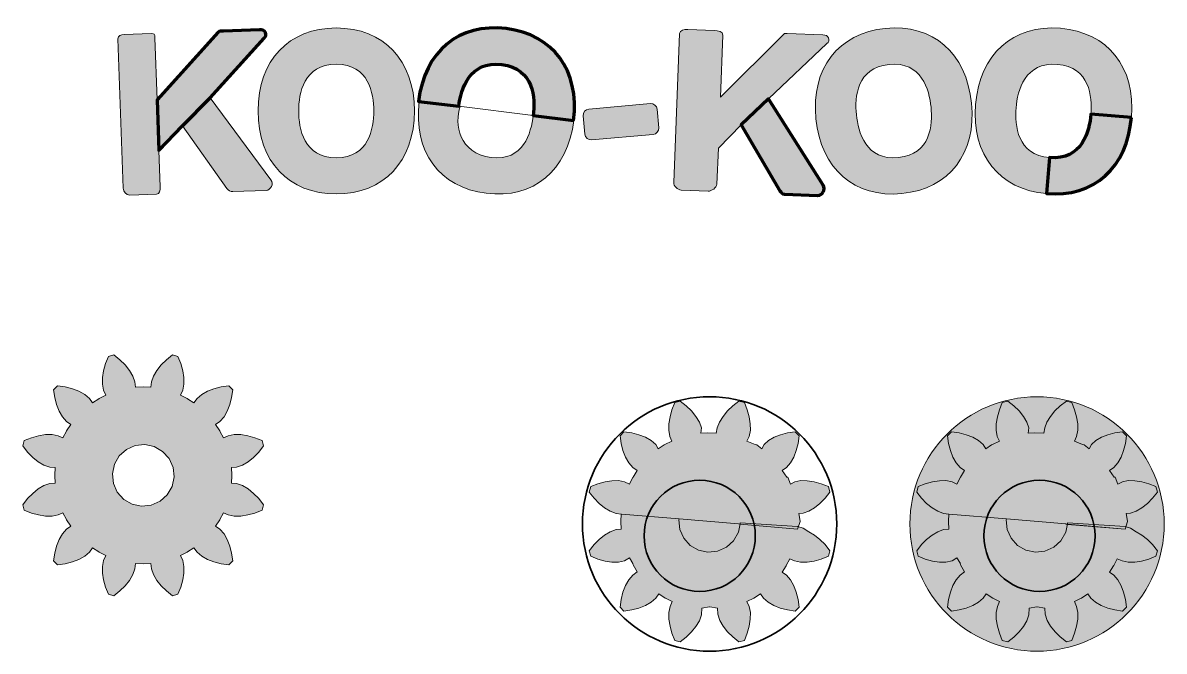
# Model space of a CAD drawing. Header units: inches. Extents: x -593 to 1685, y -710 to 625.
# Drawn here: x -3.8 to 61.4, y -28.3 to 7.6 of the extents above; entities that cross this region are included whole.
import ezdxf

# ---------------------------------------------------------------- set-up
doc = ezdxf.new("R2010")
doc.units = ezdxf.units.IN
doc.header["$MEASUREMENT"] = 0
doc.layers.add('Layer 1', color=7, linetype='Continuous')

msp = doc.modelspace()

# ---------------------------------------------------------------- hatches: boundary and pattern name
at = {"layer": 'Layer 1', "true_color": 0x4d4d4d}
h = msp.add_hatch(color=251, dxfattribs=at)
h.dxf.hatch_style = 2
edge = h.paths.add_edge_path()
edge.add_spline(control_points=[(9.969, 6.703), (9.969, 6.703), (6.879, 3.313), (6.879, 3.313), (6.879, 3.313), (5.299, 1.707), (5.299, 1.707), (5.299, 1.707), (3.955, 0.293), (3.955, 0.293), (3.955, 0.293), (3.856, 3.189), (3.856, 3.189), (3.856, 3.189), (7.331, 7.045), (7.331, 7.045), (7.394, 7.119), (7.553, 7.112), (7.652, 7.116), (7.652, 7.116), (9.701, 7.183), (9.701, 7.183), (9.842, 7.19), (9.973, 7.161), (10.033, 7.034), (10.089, 6.904), (10.065, 6.809), (9.969, 6.703)], knot_values=[0, 0, 0, 0, 1, 1, 1, 2, 2, 2, 3, 3, 3, 4, 4, 4, 5, 5, 5, 6, 6, 6, 7, 7, 7, 8, 8, 8, 9, 9, 9, 9], degree=3, periodic=1)
at = {"layer": 'Layer 1', "true_color": 0xffffff}
h = msp.add_hatch(color=7, dxfattribs=at)
h.dxf.hatch_style = 2
edge = h.paths.add_edge_path()
edge.add_spline(control_points=[(14.081, 7.291), (11.369, 7.291), (9.617, 5.432), (9.617, 2.555), (9.617, -0.322), (11.369, -2.181), (14.081, -2.181), (16.793, -2.181), (18.546, -0.322), (18.546, 2.555), (18.546, 5.432), (16.793, 7.291), (14.081, 7.291)], knot_values=[0, 0, 0, 0, 1, 1, 1, 2, 2, 2, 3, 3, 3, 4, 4, 4, 4], degree=3, periodic=1)
edge = h.paths.add_edge_path()
edge.add_spline(control_points=[(14.081, -0.119), (12.216, -0.119), (11.938, 1.557), (11.938, 2.555), (11.938, 3.552), (12.216, 5.223), (14.081, 5.223), (15.946, 5.223), (16.225, 3.552), (16.225, 2.555), (16.225, 1.557), (15.946, -0.119), (14.081, -0.119)], knot_values=[0, 0, 0, 0, 1, 1, 1, 2, 2, 2, 3, 3, 3, 4, 4, 4, 4], degree=3, periodic=1)
at = {"layer": 'Layer 1', "true_color": 0x4d4d4d}
h = msp.add_hatch(color=251, dxfattribs=at)
h.dxf.hatch_style = 2
edge = h.paths.add_edge_path()
edge.add_spline(control_points=[(27.637, 2.011), (27.637, 2.011), (25.333, 2.293), (25.333, 2.293), (25.453, 3.284), (25.382, 4.974), (23.53, 5.203), (21.685, 5.429), (21.198, 3.81), (21.078, 2.819), (21.078, 2.819), (18.775, 3.101), (18.775, 3.101), (19.124, 5.955), (21.093, 7.585), (23.784, 7.257), (26.476, 6.925), (27.989, 4.865), (27.637, 2.011)], knot_values=[0, 0, 0, 0, 1, 1, 1, 2, 2, 2, 3, 3, 3, 4, 4, 4, 5, 5, 5, 6, 6, 6, 6], degree=3, periodic=1)
at = {"layer": 'Layer 1', "true_color": 0xffffff}
h = msp.add_hatch(color=7, dxfattribs=at)
h.dxf.hatch_style = 2
edge = h.paths.add_edge_path()
edge.add_spline(control_points=[(42.104, 6.396), (42.104, 6.396), (38.774, 3.246), (38.774, 3.246), (38.774, 3.246), (37.211, 1.757), (37.211, 1.757), (37.211, 1.757), (35.902, 0.438), (35.902, 0.438), (35.902, 0.438), (35.818, -1.63), (35.818, -1.63), (35.81, -1.827), (35.507, -2.028), (35.313, -2.021), (35.313, -2.021), (33.782, -1.958), (33.782, -1.958), (33.588, -1.951), (33.341, -1.729), (33.352, -1.531), (33.352, -1.531), (33.69, 6.981), (33.69, 6.981), (33.697, 7.175), (33.955, 7.214), (34.149, 7.204), (34.149, 7.204), (35.68, 7.144), (35.68, 7.144), (35.874, 7.137), (36.167, 7.077), (36.16, 6.883), (36.16, 6.883), (36.015, 3.337), (36.015, 3.337), (36.015, 3.337), (39.631, 6.929), (39.631, 6.929), (39.702, 6.999), (39.726, 6.981), (39.825, 6.978), (39.825, 6.978), (41.871, 6.897), (41.871, 6.897), (42.016, 6.89), (42.143, 6.855), (42.192, 6.724), (42.242, 6.59), (42.21, 6.495), (42.104, 6.396)], knot_values=[0, 0, 0, 0, 1, 1, 1, 2, 2, 2, 3, 3, 3, 4, 4, 4, 5, 5, 5, 6, 6, 6, 7, 7, 7, 8, 8, 8, 9, 9, 9, 10, 10, 10, 11, 11, 11, 12, 12, 12, 13, 13, 13, 14, 14, 14, 15, 15, 15, 16, 16, 16, 17, 17, 17, 17], degree=3, periodic=1)
h = msp.add_hatch(color=7, dxfattribs=at)
h.dxf.hatch_style = 2
edge = h.paths.add_edge_path()
edge.add_spline(control_points=[(45.444, 7.268), (42.745, 6.998), (41.186, 4.974), (41.472, 2.111), (41.758, -0.751), (43.687, -2.427), (46.385, -2.157), (49.084, -1.888), (50.643, 0.136), (50.357, 2.999), (50.071, 5.862), (48.142, 7.538), (45.444, 7.268)], knot_values=[0, 0, 0, 0, 1, 1, 1, 2, 2, 2, 3, 3, 3, 4, 4, 4, 4], degree=3, periodic=1)
edge = h.paths.add_edge_path()
edge.add_spline(control_points=[(46.18, -0.105), (44.325, -0.291), (43.881, 1.349), (43.782, 2.342), (43.683, 3.333), (43.794, 5.024), (45.649, 5.21), (47.505, 5.395), (47.948, 3.76), (48.047, 2.768), (48.146, 1.775), (48.036, 0.08), (46.18, -0.105)], knot_values=[0, 0, 0, 0, 1, 1, 1, 2, 2, 2, 3, 3, 3, 4, 4, 4, 4], degree=3, periodic=1)
h = msp.add_hatch(color=7, dxfattribs=at)
h.dxf.hatch_style = 2
edge = h.paths.add_edge_path()
edge.add_spline(control_points=[(55.432, 7.274), (52.73, 7.5), (50.828, 5.793), (50.588, 2.928), (50.348, 0.06), (51.943, -1.937), (54.645, -2.162), (54.645, -2.162), (54.815, -0.109), (54.815, -0.109), (52.959, 0.046), (52.822, 1.739), (52.903, 2.734), (52.987, 3.725), (53.403, 5.369), (55.263, 5.214), (57.118, 5.059), (57.256, 3.369), (57.175, 2.378), (57.175, 2.378), (59.489, 2.184), (59.489, 2.184), (59.729, 5.052), (58.134, 7.048), (55.432, 7.274)], knot_values=[0, 0, 0, 0, 1, 1, 1, 2, 2, 2, 3, 3, 3, 4, 4, 4, 5, 5, 5, 6, 6, 6, 7, 7, 7, 8, 8, 8, 8], degree=3, periodic=1)
h = msp.add_hatch(color=7, dxfattribs=at)
h.dxf.hatch_style = 2
edge = h.paths.add_edge_path()
edge.add_spline(control_points=[(3.955, 0.293), (3.955, 0.293), (4.025, -1.778), (4.025, -1.778), (4.032, -1.972), (4.015, -2.187), (3.821, -2.194), (3.821, -2.194), (2.29, -2.247), (2.29, -2.247), (2.095, -2.254), (1.916, -2.046), (1.909, -1.849), (1.909, -1.849), (1.619, 6.664), (1.619, 6.664), (1.612, 6.858), (1.781, 6.914), (1.976, 6.922), (1.976, 6.922), (3.507, 6.971), (3.507, 6.971), (3.701, 6.978), (3.729, 6.932), (3.732, 6.734), (3.732, 6.734), (3.856, 3.189), (3.856, 3.189), (3.856, 3.189), (3.955, 0.293), (3.955, 0.293)], knot_values=[0, 0, 0, 0, 1, 1, 1, 2, 2, 2, 3, 3, 3, 4, 4, 4, 5, 5, 5, 6, 6, 6, 7, 7, 7, 8, 8, 8, 9, 9, 9, 10, 10, 10, 10], degree=3, periodic=1)
h = msp.add_hatch(color=7, dxfattribs=at)
h.dxf.hatch_style = 2
edge = h.paths.add_edge_path()
edge.add_spline(control_points=[(10.386, -1.753), (10.326, -1.873), (10.209, -1.976), (10.079, -1.983), (10.079, -1.983), (8.174, -2.046), (8.174, -2.046), (8.057, -2.05), (7.909, -1.969), (7.842, -1.87), (7.842, -1.87), (5.299, 1.707), (5.299, 1.707), (5.299, 1.707), (6.879, 3.313), (6.879, 3.313), (6.879, 3.313), (10.35, -1.376), (10.35, -1.376), (10.428, -1.482), (10.442, -1.637), (10.386, -1.753)], knot_values=[0, 0, 0, 0, 1, 1, 1, 2, 2, 2, 3, 3, 3, 4, 4, 4, 5, 5, 5, 6, 6, 6, 7, 7, 7, 7], degree=3, periodic=1)
h = msp.add_hatch(color=7, dxfattribs=at)
h.dxf.hatch_style = 2
edge = h.paths.add_edge_path()
edge.add_spline(control_points=[(25.333, 2.293), (25.209, 1.302), (24.774, -0.325), (22.925, -0.099), (21.073, 0.131), (20.814, 1.824), (21.167, 2.815), (21.167, 2.815), (21.167, 2.819), (21.167, 2.819), (21.167, 2.819), (18.819, 3.101), (18.819, 3.101), (18.47, 0.243), (19.957, -1.813), (22.649, -2.145), (25.341, -2.477), (27.298, -0.843), (27.648, 2.011), (27.648, 2.011), (25.333, 2.293), (25.333, 2.293)], knot_values=[0, 0, 0, 0, 1, 1, 1, 2, 2, 2, 3, 3, 3, 4, 4, 4, 5, 5, 5, 6, 6, 6, 7, 7, 7, 7], degree=3, periodic=1)
h = msp.add_hatch(color=7, dxfattribs=at)
h.dxf.hatch_style = 2
edge = h.paths.add_edge_path()
edge.add_spline(control_points=[(32.4, 2.655), (32.383, 2.849), (32.212, 2.992), (32.018, 2.975), (32.018, 2.975), (28.504, 2.663), (28.504, 2.663), (28.31, 2.645), (28.166, 2.474), (28.184, 2.28), (28.184, 2.28), (28.277, 1.226), (28.277, 1.226), (28.295, 1.031), (28.466, 0.888), (28.66, 0.906), (28.66, 0.906), (32.174, 1.218), (32.174, 1.218), (32.368, 1.235), (32.511, 1.406), (32.494, 1.601), (32.494, 1.601), (32.4, 2.655), (32.4, 2.655)], knot_values=[0, 0, 0, 0, 1, 1, 1, 2, 2, 2, 3, 3, 3, 4, 4, 4, 5, 5, 5, 6, 6, 6, 7, 7, 7, 8, 8, 8, 8], degree=3, periodic=1)
at = {"layer": 'Layer 1', "true_color": 0x4d4d4d}
h = msp.add_hatch(color=251, dxfattribs=at)
h.dxf.hatch_style = 2
edge = h.paths.add_edge_path()
edge.add_spline(control_points=[(41.892, -2.067), (41.829, -2.18), (41.702, -2.275), (41.571, -2.272), (41.571, -2.272), (39.67, -2.194), (39.67, -2.194), (39.55, -2.191), (39.476, -2.099), (39.416, -1.997), (39.416, -1.997), (37.211, 1.757), (37.211, 1.757), (37.211, 1.757), (38.774, 3.246), (38.774, 3.246), (38.774, 3.246), (41.885, -1.686), (41.885, -1.686), (41.956, -1.799), (41.96, -1.954), (41.892, -2.067)], knot_values=[0, 0, 0, 0, 1, 1, 1, 2, 2, 2, 3, 3, 3, 4, 4, 4, 5, 5, 5, 6, 6, 6, 7, 7, 7, 7], degree=3, periodic=1)
h = msp.add_hatch(color=251, dxfattribs=at)
h.dxf.hatch_style = 2
edge = h.paths.add_edge_path()
edge.add_spline(control_points=[(59.489, 2.184), (59.249, -0.684), (57.347, -2.392), (54.645, -2.162), (54.645, -2.162), (54.815, -0.109), (54.815, -0.109), (56.674, -0.265), (57.09, 1.383), (57.175, 2.378), (57.175, 2.378), (59.489, 2.184), (59.489, 2.184)], knot_values=[0, 0, 0, 0, 1, 1, 1, 2, 2, 2, 3, 3, 3, 4, 4, 4, 4], degree=3, periodic=1)
at = {"layer": 'Layer 1', "true_color": 0x0000ff}
h = msp.add_hatch(color=5, dxfattribs=at)
h.dxf.hatch_style = 2
h.paths.add_polyline_path([(5.043, -25.034), (5.206, -24.622), (5.32, -24.216), (5.381, -23.822), (5.386, -23.445), (5.317, -23.098), (5.191, -22.825), (5.578, -22.623), (5.578, -22.624), (5.591, -22.617), (5.591, -22.616), (5.959, -22.382), (6.131, -22.628), (6.398, -22.86), (6.727, -23.045), (7.099, -23.189), (7.507, -23.294), (7.946, -23.358), (8.172, -23.132), (8.108, -22.693), (8.003, -22.285), (7.858, -21.913), (7.674, -21.585), (7.442, -21.318), (7.196, -21.145), (7.43, -20.777), (7.431, -20.777), (7.437, -20.764), (7.437, -20.764), (7.639, -20.377), (7.911, -20.504), (8.259, -20.572), (8.636, -20.567), (9.03, -20.506), (9.436, -20.393), (9.848, -20.229), (9.931, -19.92), (9.656, -19.572), (9.361, -19.271), (9.05, -19.021), (8.726, -18.829), (8.391, -18.714), (8.091, -18.688), (8.111, -18.251), (8.111, -18.251), (8.111, -18.237), (8.111, -18.237), (8.091, -17.8), (8.391, -17.774), (8.726, -17.659), (9.05, -17.467), (9.361, -17.217), (9.656, -16.916), (9.931, -16.568), (9.848, -16.259), (9.436, -16.095), (9.03, -15.982), (8.636, -15.921), (8.259, -15.917), (7.911, -15.984), (7.639, -16.111), (7.437, -15.724), (7.437, -15.724), (7.431, -15.711), (7.43, -15.711), (7.196, -15.343), (7.442, -15.17), (7.674, -14.903), (7.858, -14.575), (8.003, -14.203), (8.108, -13.795), (8.172, -13.356), (7.946, -13.13), (7.507, -13.194), (7.099, -13.299), (6.727, -13.444), (6.398, -13.628), (6.131, -13.86), (5.959, -14.106), (5.591, -13.872), (5.591, -13.872), (5.578, -13.864), (5.578, -13.865), (5.191, -13.663), (5.317, -13.39), (5.386, -13.043), (5.381, -12.666), (5.32, -12.272), (5.206, -11.866), (5.043, -11.454), (4.734, -11.371), (4.386, -11.646), (4.085, -11.941), (3.835, -12.252), (3.643, -12.576), (3.528, -12.911), (3.501, -13.21), (3.065, -13.191), (3.065, -13.191), (3.05, -13.191), (3.05, -13.191), (2.614, -13.21), (2.588, -12.911), (2.473, -12.576), (2.28, -12.252), (2.031, -11.941), (1.73, -11.646), (1.382, -11.371), (1.073, -11.454), (0.909, -11.866), (0.796, -12.272), (0.735, -12.666), (0.731, -13.043), (0.798, -13.39), (0.925, -13.663), (0.538, -13.865), (0.538, -13.864), (0.525, -13.872), (0.525, -13.872), (0.157, -14.106), (-0.016, -13.86), (-0.283, -13.628), (-0.611, -13.444), (-0.983, -13.299), (-1.391, -13.194), (-1.83, -13.13), (-2.057, -13.356), (-1.992, -13.795), (-1.887, -14.203), (-1.743, -14.575), (-1.558, -14.903), (-1.326, -15.17), (-1.08, -15.343), (-1.314, -15.711), (-1.314, -15.711), (-1.322, -15.724), (-1.321, -15.724), (-1.523, -16.111), (-1.796, -15.984), (-2.143, -15.917), (-2.52, -15.921), (-2.914, -15.982), (-3.32, -16.095), (-3.732, -16.259), (-3.815, -16.568), (-3.54, -16.916), (-3.245, -17.217), (-2.934, -17.467), (-2.61, -17.659), (-2.276, -17.774), (-1.976, -17.8), (-1.995, -18.237), (-1.995, -18.237), (-1.995, -18.251), (-1.995, -18.251), (-1.976, -18.688), (-2.276, -18.714), (-2.61, -18.829), (-2.934, -19.021), (-3.245, -19.271), (-3.54, -19.572), (-3.815, -19.92), (-3.732, -20.229), (-3.32, -20.393), (-2.914, -20.506), (-2.52, -20.567), (-2.143, -20.572), (-1.796, -20.504), (-1.523, -20.377), (-1.321, -20.764), (-1.322, -20.764), (-1.314, -20.777), (-1.314, -20.777), (-1.08, -21.145), (-1.326, -21.318), (-1.558, -21.585), (-1.743, -21.913), (-1.887, -22.285), (-1.992, -22.693), (-2.057, -23.132), (-1.83, -23.358), (-1.391, -23.294), (-0.983, -23.189), (-0.611, -23.045), (-0.283, -22.86), (-0.016, -22.628), (0.157, -22.382), (0.525, -22.616), (0.525, -22.617), (0.538, -22.624), (0.538, -22.623), (0.925, -22.825), (0.798, -23.098), (0.731, -23.445), (0.735, -23.822), (0.796, -24.216), (0.909, -24.622), (1.073, -25.034), (1.382, -25.117), (1.73, -24.842), (2.031, -24.547), (2.28, -24.236), (2.473, -23.912), (2.588, -23.577), (2.614, -23.278), (3.05, -23.297), (3.05, -23.297), (3.065, -23.297), (3.065, -23.297), (3.501, -23.278), (3.528, -23.577), (3.643, -23.912), (3.835, -24.236), (4.085, -24.547), (4.386, -24.842), (4.734, -25.117)])
h.paths.add_polyline_path([(2.426, -19.891), (1.948, -19.615), (1.579, -19.205), (1.354, -18.7), (1.296, -18.152), (1.411, -17.612), (1.687, -17.134), (2.097, -16.765), (2.601, -16.54), (3.15, -16.483), (3.69, -16.597), (4.168, -16.873), (4.537, -17.283), (4.762, -17.788), (4.819, -18.336), (4.705, -18.876), (4.428, -19.354), (4.019, -19.723), (3.514, -19.948), (2.966, -20.005)])
at = {"layer": 'Layer 1', "true_color": 0xb3b3b3}
h = msp.add_hatch(color=253, dxfattribs=at)
h.dxf.hatch_style = 2
h.paths.add_polyline_path([(42.273, -19.198), (41.998, -19.544), (41.702, -19.847), (41.391, -20.094), (41.07, -20.288), (40.735, -20.405), (40.495, -20.429), (40.569, -20.867), (40.569, -20.881), (40.428, -21.318), (37.147, -21.029), (37.042, -21.019), (33.659, -20.719), (33.655, -20.733), (30.367, -20.461), (30.36, -20.461), (30.067, -20.419), (29.732, -20.295), (29.408, -20.098), (29.097, -19.851), (28.804, -19.544), (28.529, -19.198), (28.61, -18.888), (29.023, -18.725), (29.429, -18.612), (29.824, -18.549), (30.201, -18.545), (30.547, -18.612), (30.819, -18.74), (31.023, -18.355), (31.02, -18.352), (31.03, -18.341), (31.263, -17.974), (31.016, -17.801), (30.783, -17.533), (30.6, -17.205), (30.455, -16.831), (30.35, -16.425), (30.286, -15.984), (30.512, -15.759), (30.953, -15.822), (31.358, -15.928), (31.732, -16.073), (32.06, -16.256), (32.328, -16.489), (32.47, -16.736), (32.808, -16.503), (32.808, -16.499), (32.851, -16.492), (33.253, -16.291), (33.133, -16.02), (33.069, -15.674), (33.073, -15.296), (33.14, -14.901), (33.253, -14.496), (33.415, -14.083), (33.725, -14.002), (34.071, -14.277), (34.375, -14.57), (34.621, -14.88), (34.816, -15.205), (34.932, -15.54), (34.897, -15.84), (35.278, -15.822), (35.782, -15.84), (35.839, -15.54), (35.969, -15.205), (36.17, -14.88), (36.424, -14.57), (36.724, -14.277), (37.077, -14.002), (37.388, -14.083), (37.55, -14.496), (37.662, -14.901), (37.722, -15.296), (37.73, -15.674), (37.659, -16.02), (37.532, -16.291), (38.001, -16.492), (38.1, -16.499), (38.1, -16.503), (38.382, -16.736), (38.516, -16.489), (38.763, -16.256), (39.081, -16.073), (39.444, -15.928), (39.853, -15.822), (40.291, -15.759), (40.516, -15.984), (40.45, -16.425), (40.347, -16.831), (40.203, -17.205), (40.015, -17.533), (39.786, -17.801), (39.539, -17.974), (39.815, -18.341), (39.864, -18.352), (39.864, -18.355), (40.023, -18.74), (40.277, -18.612), (40.612, -18.545), (40.982, -18.549), (41.377, -18.612), (41.779, -18.725), (42.192, -18.888)])
at = {"layer": 'Layer 1', "true_color": 0x999999}
h = msp.add_hatch(color=253, dxfattribs=at)
h.dxf.hatch_style = 2
edge = h.paths.add_edge_path()
edge.add_spline(control_points=[(61.359, -21.019), (61.359, -17.009), (58.108, -13.758), (54.098, -13.758), (50.089, -13.758), (46.838, -17.009), (46.838, -21.019), (46.838, -25.028), (50.089, -28.279), (54.098, -28.279), (58.108, -28.279), (61.359, -25.028), (61.359, -21.019)], knot_values=[0, 0, 0, 0, 1, 1, 1, 2, 2, 2, 3, 3, 3, 4, 4, 4, 4], degree=3, periodic=1)
at = {"layer": 'Layer 1', "true_color": 0xb3b3b3}
h = msp.add_hatch(color=253, dxfattribs=at)
h.dxf.hatch_style = 2
h.paths.add_polyline_path([(60.971, -19.198), (60.695, -19.544), (60.399, -19.847), (60.089, -20.094), (59.768, -20.288), (59.432, -20.405), (59.193, -20.429), (59.267, -20.867), (59.267, -20.881), (59.125, -21.318), (55.845, -21.029), (55.739, -21.019), (52.356, -20.719), (52.352, -20.733), (49.064, -20.461), (49.057, -20.461), (48.765, -20.419), (48.429, -20.295), (48.105, -20.098), (47.794, -19.851), (47.502, -19.544), (47.226, -19.198), (47.307, -18.888), (47.72, -18.725), (48.126, -18.612), (48.521, -18.549), (48.899, -18.545), (49.244, -18.612), (49.516, -18.74), (49.721, -18.355), (49.717, -18.352), (49.728, -18.341), (49.96, -17.974), (49.713, -17.801), (49.481, -17.533), (49.297, -17.205), (49.153, -16.831), (49.047, -16.425), (48.983, -15.984), (49.209, -15.759), (49.65, -15.822), (50.056, -15.928), (50.43, -16.073), (50.758, -16.256), (51.026, -16.489), (51.167, -16.736), (51.506, -16.503), (51.506, -16.499), (51.548, -16.492), (51.95, -16.291), (51.83, -16.02), (51.767, -15.674), (51.77, -15.296), (51.837, -14.901), (51.95, -14.496), (52.112, -14.083), (52.423, -14.002), (52.769, -14.277), (53.072, -14.57), (53.319, -14.88), (53.513, -15.205), (53.629, -15.54), (53.594, -15.84), (53.975, -15.822), (54.479, -15.84), (54.536, -15.54), (54.666, -15.205), (54.868, -14.88), (55.122, -14.57), (55.421, -14.277), (55.774, -14.002), (56.085, -14.083), (56.247, -14.496), (56.36, -14.901), (56.42, -15.296), (56.427, -15.674), (56.356, -16.02), (56.229, -16.291), (56.698, -16.492), (56.797, -16.499), (56.797, -16.503), (57.079, -16.736), (57.213, -16.489), (57.46, -16.256), (57.778, -16.073), (58.141, -15.928), (58.55, -15.822), (58.988, -15.759), (59.214, -15.984), (59.147, -16.425), (59.044, -16.831), (58.9, -17.205), (58.713, -17.533), (58.484, -17.801), (58.237, -17.974), (58.512, -18.341), (58.561, -18.352), (58.561, -18.355), (58.72, -18.74), (58.974, -18.612), (59.309, -18.545), (59.679, -18.549), (60.075, -18.612), (60.477, -18.725), (60.889, -18.888)])
at = {"layer": 'Layer 1', "true_color": 0x00ff00}
h = msp.add_hatch(color=3, dxfattribs=at)
h.dxf.hatch_style = 2
edge = h.paths.add_edge_path()
edge.add_spline(control_points=[(38.012, -21.696), (38.012, -19.942), (36.59, -18.521), (34.837, -18.521), (33.083, -18.521), (31.662, -19.942), (31.662, -21.696), (31.662, -23.449), (33.083, -24.871), (34.837, -24.871), (36.59, -24.871), (38.012, -23.449), (38.012, -21.696)], knot_values=[0, 0, 0, 0, 1, 1, 1, 2, 2, 2, 3, 3, 3, 4, 4, 4, 4], degree=3, periodic=1)
at = {"layer": 'Layer 1', "true_color": 0x333333}
h = msp.add_hatch(color=250, dxfattribs=at)
h.dxf.hatch_style = 2
edge = h.paths.add_edge_path()
edge.add_spline(control_points=[(57.415, -21.696), (57.415, -19.942), (55.993, -18.521), (54.24, -18.521), (52.486, -18.521), (51.065, -19.942), (51.065, -21.696), (51.065, -23.449), (52.486, -24.871), (54.24, -24.871), (55.993, -24.871), (57.415, -23.449), (57.415, -21.696)], knot_values=[0, 0, 0, 0, 1, 1, 1, 2, 2, 2, 3, 3, 3, 4, 4, 4, 4], degree=3, periodic=1)
at = {"layer": 'Layer 1', "true_color": 0x808080}
h = msp.add_hatch(color=8, dxfattribs=at)
h.dxf.hatch_style = 2
h.paths.add_polyline_path([(41.998, -22.2), (41.702, -21.9), (41.391, -21.65), (41.07, -21.459), (40.735, -21.267), (40.435, -21.167), (40.428, -21.167), (37.147, -20.953), (37.144, -21.002), (37.049, -21.486), (36.77, -21.972), (36.361, -22.347), (35.856, -22.575), (35.309, -22.633), (34.77, -22.521), (34.29, -22.242), (33.923, -21.833), (33.697, -21.329), (33.641, -20.782), (33.655, -20.733), (30.367, -20.461), (30.36, -20.461), (30.339, -20.867), (30.339, -20.881), (30.36, -21.318), (30.064, -21.343), (29.732, -21.459), (29.408, -21.65), (29.097, -21.9), (28.804, -22.2), (28.529, -22.55), (28.61, -22.86), (29.023, -23.022), (29.429, -23.135), (29.824, -23.195), (30.201, -23.202), (30.547, -23.132), (30.819, -22.948), (31.023, -23.283), (31.02, -23.283), (31.03, -23.354), (31.263, -23.745), (31.016, -23.932), (30.783, -24.208), (30.6, -24.539), (30.455, -24.913), (30.35, -25.322), (30.286, -25.76), (30.512, -25.989), (30.953, -25.922), (31.358, -25.82), (31.732, -25.675), (32.06, -25.488), (32.328, -25.259), (32.498, -25.012), (32.868, -25.245), (32.882, -25.252), (33.267, -25.453), (33.14, -25.728), (33.073, -26.074), (33.076, -26.451), (33.14, -26.846), (33.253, -27.252), (33.415, -27.665), (33.725, -27.746), (34.071, -27.471), (34.375, -27.178), (34.621, -26.864), (34.816, -26.543), (34.932, -26.208), (34.957, -25.82), (35.394, -25.753), (35.408, -25.753), (35.846, -25.82), (35.87, -26.166), (35.987, -26.522), (36.177, -26.853), (36.428, -27.171), (36.728, -27.467), (37.077, -27.746), (37.388, -27.665), (37.55, -27.252), (37.662, -26.846), (37.722, -26.451), (37.73, -26.074), (37.659, -25.728), (37.532, -25.453), (37.92, -25.252), (37.934, -25.245), (38.301, -25.012), (38.474, -25.259), (38.742, -25.488), (39.07, -25.675), (39.44, -25.82), (39.85, -25.922), (40.291, -25.989), (40.516, -25.76), (40.45, -25.322), (40.347, -24.913), (40.203, -24.543), (40.015, -24.215), (39.786, -23.947), (39.539, -23.774), (39.772, -23.407), (39.779, -23.393), (39.98, -23.005), (40.256, -23.132), (40.601, -23.202), (40.979, -23.195), (41.374, -23.135), (41.779, -23.022), (42.192, -22.86), (42.273, -22.55)])
at = {"layer": 'Layer 1', "true_color": 0xe6e6e6}
h = msp.add_hatch(color=254, dxfattribs=at)
h.dxf.hatch_style = 2
h.paths.add_polyline_path([(60.695, -22.2), (60.399, -21.9), (60.089, -21.65), (59.768, -21.459), (59.432, -21.267), (59.133, -21.167), (59.125, -21.167), (55.845, -20.953), (55.841, -21.002), (55.746, -21.486), (55.467, -21.972), (55.058, -22.347), (54.553, -22.575), (54.007, -22.633), (53.467, -22.521), (52.987, -22.242), (52.62, -21.833), (52.394, -21.329), (52.338, -20.782), (52.352, -20.733), (49.064, -20.461), (49.057, -20.461), (49.036, -20.867), (49.036, -20.881), (49.057, -21.318), (48.761, -21.343), (48.429, -21.459), (48.105, -21.65), (47.794, -21.9), (47.502, -22.2), (47.226, -22.55), (47.307, -22.86), (47.72, -23.022), (48.126, -23.135), (48.521, -23.195), (48.899, -23.202), (49.244, -23.132), (49.516, -22.948), (49.721, -23.283), (49.717, -23.283), (49.728, -23.354), (49.96, -23.745), (49.713, -23.932), (49.481, -24.208), (49.297, -24.539), (49.153, -24.913), (49.047, -25.322), (48.983, -25.76), (49.209, -25.989), (49.65, -25.922), (50.056, -25.82), (50.43, -25.675), (50.758, -25.488), (51.026, -25.259), (51.195, -25.012), (51.566, -25.245), (51.58, -25.252), (51.964, -25.453), (51.837, -25.728), (51.77, -26.074), (51.774, -26.451), (51.837, -26.846), (51.95, -27.252), (52.112, -27.665), (52.423, -27.746), (52.769, -27.471), (53.072, -27.178), (53.319, -26.864), (53.513, -26.543), (53.629, -26.208), (53.654, -25.82), (54.091, -25.753), (54.106, -25.753), (54.543, -25.82), (54.568, -26.166), (54.684, -26.522), (54.875, -26.853), (55.125, -27.171), (55.425, -27.467), (55.774, -27.746), (56.085, -27.665), (56.247, -27.252), (56.36, -26.846), (56.42, -26.451), (56.427, -26.074), (56.356, -25.728), (56.229, -25.453), (56.617, -25.252), (56.632, -25.245), (56.998, -25.012), (57.171, -25.259), (57.439, -25.488), (57.767, -25.675), (58.138, -25.82), (58.547, -25.922), (58.988, -25.989), (59.214, -25.76), (59.147, -25.322), (59.044, -24.913), (58.9, -24.543), (58.713, -24.215), (58.484, -23.947), (58.237, -23.774), (58.469, -23.407), (58.476, -23.393), (58.678, -23.005), (58.953, -23.132), (59.298, -23.202), (59.676, -23.195), (60.071, -23.135), (60.477, -23.022), (60.889, -22.86), (60.971, -22.55)])
at = {"layer": 'Layer 1', "true_color": 0x0000ff}
h = msp.add_hatch(color=5, dxfattribs=at)
h.dxf.hatch_style = 2
h.paths.add_polyline_path([(59.125, -21.318), (55.841, -21.04), (55.739, -21.029), (55.739, -21.019), (55.845, -21.029)])

# ---------------------------------------------------------------- linework, layer by layer
at = {"layer": 'Layer 1', "lineweight": 0}
for points in [[(25.333, 2.293), (21.078, 2.819)], [(5.043, -25.034), (5.206, -24.622), (5.32, -24.216), (5.381, -23.822), (5.386, -23.445), (5.317, -23.098), (5.191, -22.825), (5.578, -22.623), (5.578, -22.624), (5.591, -22.617), (5.591, -22.616), (5.959, -22.382), (6.131, -22.628), (6.398, -22.86), (6.727, -23.045), (7.099, -23.189), (7.507, -23.294), (7.946, -23.358), (8.172, -23.132), (8.108, -22.693), (8.003, -22.285), (7.858, -21.913), (7.674, -21.585), (7.442, -21.318), (7.196, -21.145), (7.43, -20.777), (7.431, -20.777), (7.437, -20.764), (7.437, -20.764), (7.639, -20.377), (7.911, -20.504), (8.259, -20.572), (8.636, -20.567), (9.03, -20.506), (9.436, -20.393), (9.848, -20.229), (9.931, -19.92), (9.656, -19.572), (9.361, -19.271), (9.05, -19.021), (8.726, -18.829), (8.391, -18.714), (8.091, -18.688), (8.111, -18.251), (8.111, -18.251), (8.111, -18.237), (8.111, -18.237), (8.091, -17.8), (8.391, -17.774), (8.726, -17.659), (9.05, -17.467), (9.361, -17.217), (9.656, -16.916), (9.931, -16.568), (9.848, -16.259), (9.436, -16.095), (9.03, -15.982), (8.636, -15.921), (8.259, -15.917), (7.911, -15.984), (7.639, -16.111), (7.437, -15.724), (7.437, -15.724), (7.431, -15.711), (7.43, -15.711), (7.196, -15.343), (7.442, -15.17), (7.674, -14.903), (7.858, -14.575), (8.003, -14.203), (8.108, -13.795), (8.172, -13.356), (7.946, -13.13), (7.507, -13.194), (7.099, -13.299), (6.727, -13.444), (6.398, -13.628), (6.131, -13.86), (5.959, -14.106), (5.591, -13.872), (5.591, -13.872), (5.578, -13.864), (5.578, -13.865), (5.191, -13.663), (5.317, -13.39), (5.386, -13.043), (5.381, -12.666), (5.32, -12.272), (5.206, -11.866), (5.043, -11.454), (4.734, -11.371), (4.386, -11.646), (4.085, -11.941), (3.835, -12.252), (3.643, -12.576), (3.528, -12.911), (3.501, -13.21), (3.065, -13.191), (3.065, -13.191), (3.05, -13.191), (3.05, -13.191), (2.614, -13.21), (2.588, -12.911), (2.473, -12.576), (2.28, -12.252), (2.031, -11.941), (1.73, -11.646), (1.382, -11.371), (1.073, -11.454), (0.909, -11.866), (0.796, -12.272), (0.735, -12.666), (0.731, -13.043), (0.798, -13.39), (0.925, -13.663), (0.538, -13.865), (0.538, -13.864), (0.525, -13.872), (0.525, -13.872), (0.157, -14.106), (-0.016, -13.86), (-0.283, -13.628), (-0.611, -13.444), (-0.983, -13.299), (-1.391, -13.194), (-1.83, -13.13), (-2.057, -13.356), (-1.992, -13.795), (-1.887, -14.203), (-1.743, -14.575), (-1.558, -14.903), (-1.326, -15.17), (-1.08, -15.343), (-1.314, -15.711), (-1.314, -15.711), (-1.322, -15.724), (-1.321, -15.724), (-1.523, -16.111), (-1.796, -15.984), (-2.143, -15.917), (-2.52, -15.921), (-2.914, -15.982), (-3.32, -16.095), (-3.732, -16.259), (-3.815, -16.568), (-3.54, -16.916), (-3.245, -17.217), (-2.934, -17.467), (-2.61, -17.659), (-2.276, -17.774), (-1.976, -17.8), (-1.995, -18.237), (-1.995, -18.237), (-1.995, -18.251), (-1.995, -18.251), (-1.976, -18.688), (-2.276, -18.714), (-2.61, -18.829), (-2.934, -19.021), (-3.245, -19.271), (-3.54, -19.572), (-3.815, -19.92), (-3.732, -20.229), (-3.32, -20.393), (-2.914, -20.506), (-2.52, -20.567), (-2.143, -20.572), (-1.796, -20.504), (-1.523, -20.377), (-1.321, -20.764), (-1.322, -20.764), (-1.314, -20.777), (-1.314, -20.777), (-1.08, -21.145), (-1.326, -21.318), (-1.558, -21.585), (-1.743, -21.913), (-1.887, -22.285), (-1.992, -22.693), (-2.057, -23.132), (-1.83, -23.358), (-1.391, -23.294), (-0.983, -23.189), (-0.611, -23.045), (-0.283, -22.86), (-0.016, -22.628), (0.157, -22.382), (0.525, -22.616), (0.525, -22.617), (0.538, -22.624), (0.538, -22.623), (0.925, -22.825), (0.798, -23.098), (0.731, -23.445), (0.735, -23.822), (0.796, -24.216), (0.909, -24.622), (1.073, -25.034), (1.382, -25.117), (1.73, -24.842), (2.031, -24.547), (2.28, -24.236), (2.473, -23.912), (2.588, -23.577), (2.614, -23.278), (3.05, -23.297), (3.05, -23.297), (3.065, -23.297), (3.065, -23.297), (3.501, -23.278), (3.528, -23.577), (3.643, -23.912), (3.835, -24.236), (4.085, -24.547), (4.386, -24.842), (4.734, -25.117), (5.043, -25.034)], [(42.273, -19.198), (41.998, -19.544), (41.702, -19.847), (41.391, -20.094), (41.07, -20.288), (40.735, -20.405), (40.495, -20.429), (40.569, -20.867), (40.569, -20.881), (40.428, -21.318), (37.147, -21.029), (37.042, -21.019), (33.659, -20.719), (33.655, -20.733), (30.367, -20.461), (30.36, -20.461), (30.067, -20.419), (29.732, -20.295), (29.408, -20.098), (29.097, -19.851), (28.804, -19.544), (28.529, -19.198), (28.61, -18.888), (29.023, -18.725), (29.429, -18.612), (29.824, -18.549), (30.201, -18.545), (30.547, -18.612), (30.819, -18.74), (31.023, -18.355), (31.02, -18.352), (31.03, -18.341), (31.263, -17.974), (31.016, -17.801), (30.783, -17.533), (30.6, -17.205), (30.455, -16.831), (30.35, -16.425), (30.286, -15.984), (30.512, -15.759), (30.953, -15.822), (31.358, -15.928), (31.732, -16.073), (32.06, -16.256), (32.328, -16.489), (32.47, -16.736), (32.808, -16.503), (32.808, -16.499), (32.851, -16.492), (33.253, -16.291), (33.133, -16.02), (33.069, -15.674), (33.073, -15.296), (33.14, -14.901), (33.253, -14.496), (33.415, -14.083), (33.725, -14.002), (34.071, -14.277), (34.375, -14.57), (34.621, -14.88), (34.816, -15.205), (34.932, -15.54), (34.897, -15.84), (35.278, -15.822), (35.782, -15.84), (35.839, -15.54), (35.969, -15.205), (36.17, -14.88), (36.424, -14.57), (36.724, -14.277), (37.077, -14.002), (37.388, -14.083), (37.55, -14.496), (37.662, -14.901), (37.722, -15.296), (37.73, -15.674), (37.659, -16.02), (37.532, -16.291), (38.001, -16.492), (38.1, -16.499), (38.1, -16.503), (38.382, -16.736), (38.516, -16.489), (38.763, -16.256), (39.081, -16.073), (39.444, -15.928), (39.853, -15.822), (40.291, -15.759), (40.516, -15.984), (40.45, -16.425), (40.347, -16.831), (40.203, -17.205), (40.015, -17.533), (39.786, -17.801), (39.539, -17.974), (39.815, -18.341), (39.864, -18.352), (39.864, -18.355), (40.023, -18.74), (40.277, -18.612), (40.612, -18.545), (40.982, -18.549), (41.377, -18.612), (41.779, -18.725), (42.192, -18.888), (42.273, -19.198)], [(60.971, -19.198), (60.695, -19.544), (60.399, -19.847), (60.089, -20.094), (59.768, -20.288), (59.432, -20.405), (59.193, -20.429), (59.267, -20.867), (59.267, -20.881), (59.125, -21.318), (55.845, -21.029), (55.739, -21.019), (52.356, -20.719), (52.352, -20.733), (49.064, -20.461), (49.057, -20.461), (48.765, -20.419), (48.429, -20.295), (48.105, -20.098), (47.794, -19.851), (47.502, -19.544), (47.226, -19.198), (47.307, -18.888), (47.72, -18.725), (48.126, -18.612), (48.521, -18.549), (48.899, -18.545), (49.244, -18.612), (49.516, -18.74), (49.721, -18.355), (49.717, -18.352), (49.728, -18.341), (49.96, -17.974), (49.713, -17.801), (49.481, -17.533), (49.297, -17.205), (49.153, -16.831), (49.047, -16.425), (48.983, -15.984), (49.209, -15.759), (49.65, -15.822), (50.056, -15.928), (50.43, -16.073), (50.758, -16.256), (51.026, -16.489), (51.167, -16.736), (51.506, -16.503), (51.506, -16.499), (51.548, -16.492), (51.95, -16.291), (51.83, -16.02), (51.767, -15.674), (51.77, -15.296), (51.837, -14.901), (51.95, -14.496), (52.112, -14.083), (52.423, -14.002), (52.769, -14.277), (53.072, -14.57), (53.319, -14.88), (53.513, -15.205), (53.629, -15.54), (53.594, -15.84), (53.975, -15.822), (54.479, -15.84), (54.536, -15.54), (54.666, -15.205), (54.868, -14.88), (55.122, -14.57), (55.421, -14.277), (55.774, -14.002), (56.085, -14.083), (56.247, -14.496), (56.36, -14.901), (56.42, -15.296), (56.427, -15.674), (56.356, -16.02), (56.229, -16.291), (56.698, -16.492), (56.797, -16.499), (56.797, -16.503), (57.079, -16.736), (57.213, -16.489), (57.46, -16.256), (57.778, -16.073), (58.141, -15.928), (58.55, -15.822), (58.988, -15.759), (59.214, -15.984), (59.147, -16.425), (59.044, -16.831), (58.9, -17.205), (58.713, -17.533), (58.484, -17.801), (58.237, -17.974), (58.512, -18.341), (58.561, -18.352), (58.561, -18.355), (58.72, -18.74), (58.974, -18.612), (59.309, -18.545), (59.679, -18.549), (60.075, -18.612), (60.477, -18.725), (60.889, -18.888), (60.971, -19.198)], [(2.426, -19.891), (1.948, -19.615), (1.579, -19.205), (1.354, -18.7), (1.296, -18.152), (1.411, -17.612), (1.687, -17.134), (2.097, -16.765), (2.601, -16.54), (3.15, -16.483), (3.69, -16.597), (4.168, -16.873), (4.537, -17.283), (4.762, -17.788), (4.819, -18.336), (4.705, -18.876), (4.428, -19.354), (4.019, -19.723), (3.514, -19.948), (2.966, -20.005), (2.426, -19.891)], [(41.998, -22.2), (41.702, -21.9), (41.391, -21.65), (41.07, -21.459), (40.735, -21.267), (40.435, -21.167), (40.428, -21.167), (37.147, -20.953), (37.144, -21.002), (37.049, -21.486), (36.77, -21.972), (36.361, -22.347), (35.856, -22.575), (35.309, -22.633), (34.77, -22.521), (34.29, -22.242), (33.923, -21.833), (33.697, -21.329), (33.641, -20.782), (33.655, -20.733), (30.367, -20.461), (30.36, -20.461), (30.339, -20.867), (30.339, -20.881), (30.36, -21.318), (30.064, -21.343), (29.732, -21.459), (29.408, -21.65), (29.097, -21.9), (28.804, -22.2), (28.529, -22.55), (28.61, -22.86), (29.023, -23.022), (29.429, -23.135), (29.824, -23.195), (30.201, -23.202), (30.547, -23.132), (30.819, -22.948), (31.023, -23.283), (31.02, -23.283), (31.03, -23.354), (31.263, -23.745), (31.016, -23.932), (30.783, -24.208), (30.6, -24.539), (30.455, -24.913), (30.35, -25.322), (30.286, -25.76), (30.512, -25.989), (30.953, -25.922), (31.358, -25.82), (31.732, -25.675), (32.06, -25.488), (32.328, -25.259), (32.498, -25.012), (32.868, -25.245), (32.882, -25.252), (33.267, -25.453), (33.14, -25.728), (33.073, -26.074), (33.076, -26.451), (33.14, -26.846), (33.253, -27.252), (33.415, -27.665), (33.725, -27.746), (34.071, -27.471), (34.375, -27.178), (34.621, -26.864), (34.816, -26.543), (34.932, -26.208), (34.957, -25.82), (35.394, -25.753), (35.408, -25.753), (35.846, -25.82), (35.87, -26.166), (35.987, -26.522), (36.177, -26.853), (36.428, -27.171), (36.728, -27.467), (37.077, -27.746), (37.388, -27.665), (37.55, -27.252), (37.662, -26.846), (37.722, -26.451), (37.73, -26.074), (37.659, -25.728), (37.532, -25.453), (37.92, -25.252), (37.934, -25.245), (38.301, -25.012), (38.474, -25.259), (38.742, -25.488), (39.07, -25.675), (39.44, -25.82), (39.85, -25.922), (40.291, -25.989), (40.516, -25.76), (40.45, -25.322), (40.347, -24.913), (40.203, -24.543), (40.015, -24.215), (39.786, -23.947), (39.539, -23.774), (39.772, -23.407), (39.779, -23.393), (39.98, -23.005), (40.256, -23.132), (40.601, -23.202), (40.979, -23.195), (41.374, -23.135), (41.779, -23.022), (42.192, -22.86), (42.273, -22.55), (41.998, -22.2)], [(33.514, -20.814), (33.514, -20.814)], [(60.695, -22.2), (60.399, -21.9), (60.089, -21.65), (59.768, -21.459), (59.432, -21.267), (59.133, -21.167), (59.125, -21.167), (55.845, -20.953), (55.841, -21.002), (55.746, -21.486), (55.467, -21.972), (55.058, -22.347), (54.553, -22.575), (54.007, -22.633), (53.467, -22.521), (52.987, -22.242), (52.62, -21.833), (52.394, -21.329), (52.338, -20.782), (52.352, -20.733), (49.064, -20.461), (49.057, -20.461), (49.036, -20.867), (49.036, -20.881), (49.057, -21.318), (48.761, -21.343), (48.429, -21.459), (48.105, -21.65), (47.794, -21.9), (47.502, -22.2), (47.226, -22.55), (47.307, -22.86), (47.72, -23.022), (48.126, -23.135), (48.521, -23.195), (48.899, -23.202), (49.244, -23.132), (49.516, -22.948), (49.721, -23.283), (49.717, -23.283), (49.728, -23.354), (49.96, -23.745), (49.713, -23.932), (49.481, -24.208), (49.297, -24.539), (49.153, -24.913), (49.047, -25.322), (48.983, -25.76), (49.209, -25.989), (49.65, -25.922), (50.056, -25.82), (50.43, -25.675), (50.758, -25.488), (51.026, -25.259), (51.195, -25.012), (51.566, -25.245), (51.58, -25.252), (51.964, -25.453), (51.837, -25.728), (51.77, -26.074), (51.774, -26.451), (51.837, -26.846), (51.95, -27.252), (52.112, -27.665), (52.423, -27.746), (52.769, -27.471), (53.072, -27.178), (53.319, -26.864), (53.513, -26.543), (53.629, -26.208), (53.654, -25.82), (54.091, -25.753), (54.106, -25.753), (54.543, -25.82), (54.568, -26.166), (54.684, -26.522), (54.875, -26.853), (55.125, -27.171), (55.425, -27.467), (55.774, -27.746), (56.085, -27.665), (56.247, -27.252), (56.36, -26.846), (56.42, -26.451), (56.427, -26.074), (56.356, -25.728), (56.229, -25.453), (56.617, -25.252), (56.632, -25.245), (56.998, -25.012), (57.171, -25.259), (57.439, -25.488), (57.767, -25.675), (58.138, -25.82), (58.547, -25.922), (58.988, -25.989), (59.214, -25.76), (59.147, -25.322), (59.044, -24.913), (58.9, -24.543), (58.713, -24.215), (58.484, -23.947), (58.237, -23.774), (58.469, -23.407), (58.476, -23.393), (58.678, -23.005), (58.953, -23.132), (59.298, -23.202), (59.676, -23.195), (60.071, -23.135), (60.477, -23.022), (60.889, -22.86), (60.971, -22.55), (60.695, -22.2)], [(52.211, -20.814), (52.211, -20.814)], [(59.125, -21.318), (55.841, -21.04), (55.739, -21.029), (55.739, -21.019), (55.845, -21.029), (59.125, -21.318)]]:
    msp.add_lwpolyline(points, dxfattribs=at)
at = {"layer": 'Layer 1', "color": 251, "lineweight": 70, "true_color": 0x4d4d4d}
for points, knots in [([(9.969, 6.703), (9.969, 6.703), (6.879, 3.313), (6.879, 3.313), (6.879, 3.313), (5.299, 1.707), (5.299, 1.707), (5.299, 1.707), (3.955, 0.293), (3.955, 0.293), (3.955, 0.293), (3.856, 3.189), (3.856, 3.189), (3.856, 3.189), (7.331, 7.045), (7.331, 7.045), (7.394, 7.119), (7.553, 7.112), (7.652, 7.116), (7.652, 7.116), (9.701, 7.183), (9.701, 7.183), (9.842, 7.19), (9.973, 7.161), (10.033, 7.034), (10.089, 6.904), (10.065, 6.809), (9.969, 6.703)], [0, 0, 0, 0, 1, 1, 1, 2, 2, 2, 3, 3, 3, 4, 4, 4, 5, 5, 5, 6, 6, 6, 7, 7, 7, 8, 8, 8, 9, 9, 9, 9]), ([(27.637, 2.011), (27.637, 2.011), (25.333, 2.293), (25.333, 2.293), (25.453, 3.284), (25.382, 4.974), (23.53, 5.203), (21.685, 5.429), (21.198, 3.81), (21.078, 2.819), (21.078, 2.819), (18.775, 3.101), (18.775, 3.101), (19.124, 5.955), (21.093, 7.585), (23.784, 7.257), (26.476, 6.925), (27.989, 4.865), (27.637, 2.011)], [0, 0, 0, 0, 1, 1, 1, 2, 2, 2, 3, 3, 3, 4, 4, 4, 5, 5, 5, 6, 6, 6, 6]), ([(41.892, -2.067), (41.829, -2.18), (41.702, -2.275), (41.571, -2.272), (41.571, -2.272), (39.67, -2.194), (39.67, -2.194), (39.55, -2.191), (39.476, -2.099), (39.416, -1.997), (39.416, -1.997), (37.211, 1.757), (37.211, 1.757), (37.211, 1.757), (38.774, 3.246), (38.774, 3.246), (38.774, 3.246), (41.885, -1.686), (41.885, -1.686), (41.956, -1.799), (41.96, -1.954), (41.892, -2.067)], [0, 0, 0, 0, 1, 1, 1, 2, 2, 2, 3, 3, 3, 4, 4, 4, 5, 5, 5, 6, 6, 6, 7, 7, 7, 7]), ([(59.489, 2.184), (59.249, -0.684), (57.347, -2.392), (54.645, -2.162), (54.645, -2.162), (54.815, -0.109), (54.815, -0.109), (56.674, -0.265), (57.09, 1.383), (57.175, 2.378), (57.175, 2.378), (59.489, 2.184), (59.489, 2.184)], [0, 0, 0, 0, 1, 1, 1, 2, 2, 2, 3, 3, 3, 4, 4, 4, 4])]:
    msp.add_open_spline(points, degree=3, knots=knots, dxfattribs=at)
at = {"layer": 'Layer 1', "lineweight": 0}
for points, knots in [([(14.081, 7.291), (11.369, 7.291), (9.617, 5.432), (9.617, 2.555), (9.617, -0.322), (11.369, -2.181), (14.081, -2.181), (16.793, -2.181), (18.546, -0.322), (18.546, 2.555), (18.546, 5.432), (16.793, 7.291), (14.081, 7.291)], [0, 0, 0, 0, 1, 1, 1, 2, 2, 2, 3, 3, 3, 4, 4, 4, 4]), ([(42.104, 6.396), (42.104, 6.396), (38.774, 3.246), (38.774, 3.246), (38.774, 3.246), (37.211, 1.757), (37.211, 1.757), (37.211, 1.757), (35.902, 0.438), (35.902, 0.438), (35.902, 0.438), (35.818, -1.63), (35.818, -1.63), (35.81, -1.827), (35.507, -2.028), (35.313, -2.021), (35.313, -2.021), (33.782, -1.958), (33.782, -1.958), (33.588, -1.951), (33.341, -1.729), (33.352, -1.531), (33.352, -1.531), (33.69, 6.981), (33.69, 6.981), (33.697, 7.175), (33.955, 7.214), (34.149, 7.204), (34.149, 7.204), (35.68, 7.144), (35.68, 7.144), (35.874, 7.137), (36.167, 7.077), (36.16, 6.883), (36.16, 6.883), (36.015, 3.337), (36.015, 3.337), (36.015, 3.337), (39.631, 6.929), (39.631, 6.929), (39.702, 6.999), (39.726, 6.981), (39.825, 6.978), (39.825, 6.978), (41.871, 6.897), (41.871, 6.897), (42.016, 6.89), (42.143, 6.855), (42.192, 6.724), (42.242, 6.59), (42.21, 6.495), (42.104, 6.396)], [0, 0, 0, 0, 1, 1, 1, 2, 2, 2, 3, 3, 3, 4, 4, 4, 5, 5, 5, 6, 6, 6, 7, 7, 7, 8, 8, 8, 9, 9, 9, 10, 10, 10, 11, 11, 11, 12, 12, 12, 13, 13, 13, 14, 14, 14, 15, 15, 15, 16, 16, 16, 17, 17, 17, 17]), ([(45.444, 7.268), (42.745, 6.998), (41.186, 4.974), (41.472, 2.111), (41.758, -0.751), (43.687, -2.427), (46.385, -2.157), (49.084, -1.888), (50.643, 0.136), (50.357, 2.999), (50.071, 5.862), (48.142, 7.538), (45.444, 7.268)], [0, 0, 0, 0, 1, 1, 1, 2, 2, 2, 3, 3, 3, 4, 4, 4, 4]), ([(55.432, 7.274), (52.73, 7.5), (50.828, 5.793), (50.588, 2.928), (50.348, 0.06), (51.943, -1.937), (54.645, -2.162), (54.645, -2.162), (54.815, -0.109), (54.815, -0.109), (52.959, 0.046), (52.822, 1.739), (52.903, 2.734), (52.987, 3.725), (53.403, 5.369), (55.263, 5.214), (57.118, 5.059), (57.256, 3.369), (57.175, 2.378), (57.175, 2.378), (59.489, 2.184), (59.489, 2.184), (59.729, 5.052), (58.134, 7.048), (55.432, 7.274)], [0, 0, 0, 0, 1, 1, 1, 2, 2, 2, 3, 3, 3, 4, 4, 4, 5, 5, 5, 6, 6, 6, 7, 7, 7, 8, 8, 8, 8]), ([(3.955, 0.293), (3.955, 0.293), (4.025, -1.778), (4.025, -1.778), (4.032, -1.972), (4.015, -2.187), (3.821, -2.194), (3.821, -2.194), (2.29, -2.247), (2.29, -2.247), (2.095, -2.254), (1.916, -2.046), (1.909, -1.849), (1.909, -1.849), (1.619, 6.664), (1.619, 6.664), (1.612, 6.858), (1.781, 6.914), (1.976, 6.922), (1.976, 6.922), (3.507, 6.971), (3.507, 6.971), (3.701, 6.978), (3.729, 6.932), (3.732, 6.734), (3.732, 6.734), (3.856, 3.189), (3.856, 3.189), (3.856, 3.189), (3.955, 0.293), (3.955, 0.293)], [0, 0, 0, 0, 1, 1, 1, 2, 2, 2, 3, 3, 3, 4, 4, 4, 5, 5, 5, 6, 6, 6, 7, 7, 7, 8, 8, 8, 9, 9, 9, 10, 10, 10, 10]), ([(14.081, -0.119), (12.216, -0.119), (11.938, 1.557), (11.938, 2.555), (11.938, 3.552), (12.216, 5.223), (14.081, 5.223), (15.946, 5.223), (16.225, 3.552), (16.225, 2.555), (16.225, 1.557), (15.946, -0.119), (14.081, -0.119)], [0, 0, 0, 0, 1, 1, 1, 2, 2, 2, 3, 3, 3, 4, 4, 4, 4]), ([(46.18, -0.105), (44.325, -0.291), (43.881, 1.349), (43.782, 2.342), (43.683, 3.333), (43.794, 5.024), (45.649, 5.21), (47.505, 5.395), (47.948, 3.76), (48.047, 2.768), (48.146, 1.775), (48.036, 0.08), (46.18, -0.105)], [0, 0, 0, 0, 1, 1, 1, 2, 2, 2, 3, 3, 3, 4, 4, 4, 4]), ([(10.386, -1.753), (10.326, -1.873), (10.209, -1.976), (10.079, -1.983), (10.079, -1.983), (8.174, -2.046), (8.174, -2.046), (8.057, -2.05), (7.909, -1.969), (7.842, -1.87), (7.842, -1.87), (5.299, 1.707), (5.299, 1.707), (5.299, 1.707), (6.879, 3.313), (6.879, 3.313), (6.879, 3.313), (10.35, -1.376), (10.35, -1.376), (10.428, -1.482), (10.442, -1.637), (10.386, -1.753)], [0, 0, 0, 0, 1, 1, 1, 2, 2, 2, 3, 3, 3, 4, 4, 4, 5, 5, 5, 6, 6, 6, 7, 7, 7, 7]), ([(25.333, 2.293), (25.209, 1.302), (24.774, -0.325), (22.925, -0.099), (21.073, 0.131), (20.814, 1.824), (21.167, 2.815), (21.167, 2.815), (21.167, 2.819), (21.167, 2.819), (21.167, 2.819), (18.819, 3.101), (18.819, 3.101), (18.47, 0.243), (19.957, -1.813), (22.649, -2.145), (25.341, -2.477), (27.298, -0.843), (27.648, 2.011), (27.648, 2.011), (25.333, 2.293), (25.333, 2.293)], [0, 0, 0, 0, 1, 1, 1, 2, 2, 2, 3, 3, 3, 4, 4, 4, 5, 5, 5, 6, 6, 6, 7, 7, 7, 7]), ([(32.4, 2.655), (32.383, 2.849), (32.212, 2.992), (32.018, 2.975), (32.018, 2.975), (28.504, 2.663), (28.504, 2.663), (28.31, 2.645), (28.166, 2.474), (28.184, 2.28), (28.184, 2.28), (28.277, 1.226), (28.277, 1.226), (28.295, 1.031), (28.466, 0.888), (28.66, 0.906), (28.66, 0.906), (32.174, 1.218), (32.174, 1.218), (32.368, 1.235), (32.511, 1.406), (32.494, 1.601), (32.494, 1.601), (32.4, 2.655), (32.4, 2.655)], [0, 0, 0, 0, 1, 1, 1, 2, 2, 2, 3, 3, 3, 4, 4, 4, 5, 5, 5, 6, 6, 6, 7, 7, 7, 8, 8, 8, 8]), ([(61.359, -21.019), (61.359, -17.009), (58.108, -13.758), (54.098, -13.758), (50.089, -13.758), (46.838, -17.009), (46.838, -21.019), (46.838, -25.028), (50.089, -28.279), (54.098, -28.279), (58.108, -28.279), (61.359, -25.028), (61.359, -21.019)], [0, 0, 0, 0, 1, 1, 1, 2, 2, 2, 3, 3, 3, 4, 4, 4, 4])]:
    msp.add_open_spline(points, degree=3, knots=knots, dxfattribs=at)
at = {"layer": 'Layer 1', "color": 253, "lineweight": 35, "true_color": 0xb3b3b3}
for points in [[(42.661, -21.019), (42.661, -17.009), (39.411, -13.758), (35.401, -13.758), (31.392, -13.758), (28.141, -17.009), (28.141, -21.019), (28.141, -25.028), (31.392, -28.279), (35.401, -28.279), (39.411, -28.279), (42.661, -25.028), (42.661, -21.019)], [(38.012, -21.696), (38.012, -19.942), (36.59, -18.521), (34.837, -18.521), (33.083, -18.521), (31.662, -19.942), (31.662, -21.696), (31.662, -23.449), (33.083, -24.871), (34.837, -24.871), (36.59, -24.871), (38.012, -23.449), (38.012, -21.696)], [(57.415, -21.696), (57.415, -19.942), (55.993, -18.521), (54.24, -18.521), (52.486, -18.521), (51.065, -19.942), (51.065, -21.696), (51.065, -23.449), (52.486, -24.871), (54.24, -24.871), (55.993, -24.871), (57.415, -23.449), (57.415, -21.696)]]:
    msp.add_open_spline(points, degree=3, knots=[0, 0, 0, 0, 1, 1, 1, 2, 2, 2, 3, 3, 3, 4, 4, 4, 4], dxfattribs=at)

doc.saveas('drawing.dxf')
